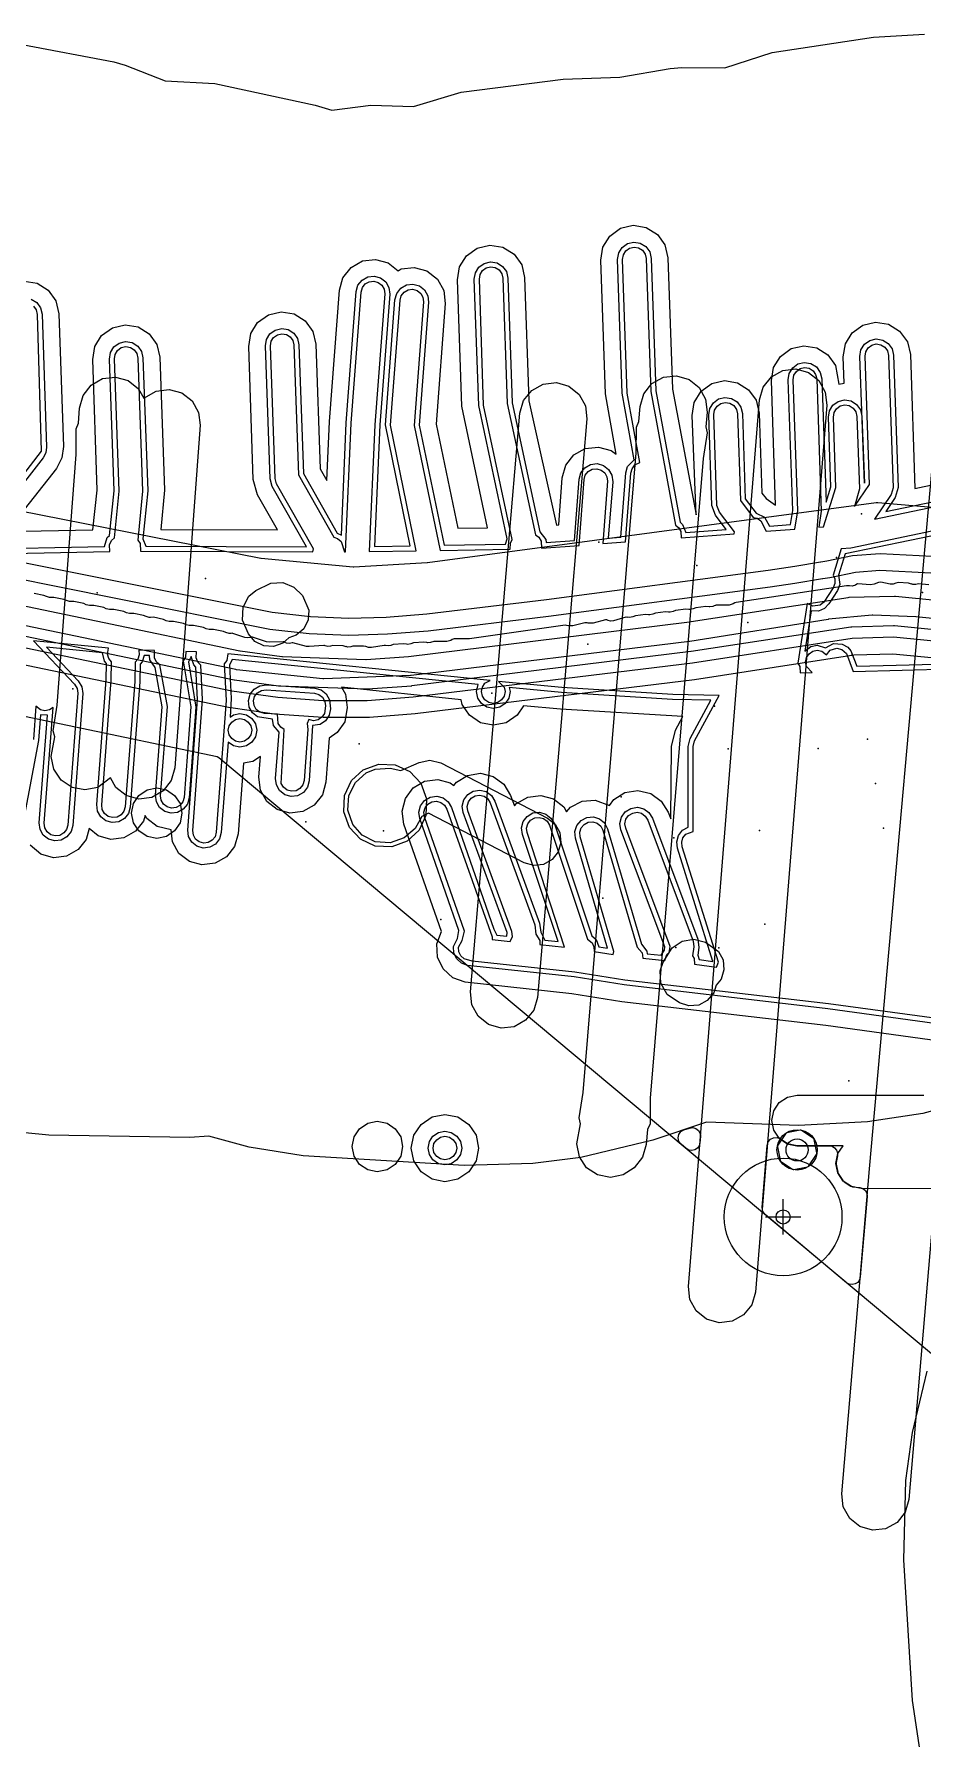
# Model space of a CAD drawing. Header units: metres. Extents: x 8738 to 9560, y -8972 to -7699.
# Drawn here: x 8791.7 to 8844.6, y -8283.7 to -8182.3 of the extents above; entities that cross this region are included whole.
import ezdxf

# ---------------------------------------------------------------- set-up
doc = ezdxf.new("R2010")
doc.units = ezdxf.units.M
for name, color, linetype in [('AI_GREENING_ALLOWED_ZONE', 4, 'Continuous'), ('AI_GREENING_EXCLUSIONS', 1, 'Continuous'), ('AI_GREENING_LAWN', 82, 'Continuous'), ('AI_GREENING_REJECTED', 6, 'Continuous'), ('AI_GREENING_SHRUBS', 92, 'Continuous'), ('AI_GREENING_TREES', 3, 'Continuous')]:
    doc.layers.add(name, color=color, linetype=linetype)

# ---------------------------------------------------------------- blocks, each defined once
blk = doc.blocks.new('AI_TREE')
for p, q in [((0, -0.3), (0, 0.3)), ((-0.3, 0), (0.3, 0))]:
    blk.add_line(p, q)
for radius in [1, 0.12]:
    blk.add_circle((0, 0), radius)
blk = doc.blocks.new('AI_SHRUB')
for radius in [1, 0.55]:
    blk.add_circle((0, 0), radius)

msp = doc.modelspace()

# ---------------------------------------------------------------- linework, layer by layer
at = {"layer": 'AI_GREENING_ALLOWED_ZONE'}
for points in [[(8830.17, -8248.36), (8830.04, -8248.2), (8829.99, -8247.99), (8830.03, -8247.79), (8830.15, -8247.61), (8830.34, -8247.51), (8830.66, -8247.4), (8830.86, -8247.37), (8831.05, -8247.43), (8831.2, -8247.55), (8831.3, -8247.72), (8831.32, -8247.91), (8831.29, -8248.27), (8831.24, -8248.45), (8831.14, -8248.59), (8830.99, -8248.69), (8830.81, -8248.73), (8830.63, -8248.71), (8830.47, -8248.62), (8830.17, -8248.36)], [(8835.29, -8248.43), (8835.35, -8248.23), (8835.48, -8248.07), (8835.67, -8247.98), (8835.88, -8247.97), (8836.07, -8248.05), (8836.46, -8248.31), (8836.55, -8248.35), (8837.05, -8248.45), (8837.1, -8248.45), (8838.98, -8248.45), (8839.15, -8248.48), (8839.3, -8248.57), (8839.42, -8248.71), (8839.47, -8248.87), (8839.47, -8249.05), (8839.39, -8249.45), (8839.39, -8249.55), (8839.49, -8250.02), (8839.52, -8250.11), (8839.79, -8250.52), (8839.86, -8250.59), (8840.26, -8250.85), (8840.37, -8250.89), (8840.8, -8250.94), (8840.98, -8251), (8841.13, -8251.12), (8841.22, -8251.29), (8841.24, -8251.48), (8840.83, -8256.26), (8840.78, -8256.43), (8840.68, -8256.58), (8840.53, -8256.67), (8840.35, -8256.71), (8840.17, -8256.69), (8840.01, -8256.6), (8835.17, -8252.55), (8835.03, -8252.36), (8834.99, -8252.12), (8835.29, -8248.43)]]:
    msp.add_lwpolyline(points, close=True, dxfattribs=at)
at = {"layer": 'AI_GREENING_EXCLUSIONS'}
for points in [[(8790.98, -8182.95), (8796.42, -8183.98), (8797.11, -8184.18), (8799.48, -8185.1), (8802.43, -8185.26), (8808.4, -8186.56), (8809.39, -8186.85), (8811.71, -8186.56), (8814.26, -8186.63), (8817.09, -8185.79), (8823.15, -8185.01), (8826.53, -8184.9), (8829.51, -8184.38), (8830.22, -8184.32), (8832.77, -8184.34), (8835.58, -8183.43), (8841.62, -8182.52), (8844.64, -8182.33)], [(8791.09, -8197.03), (8791.86, -8197.15), (8792.52, -8197.56), (8792.98, -8198.2), (8793.16, -8198.96), (8793.43, -8206.86), (8793.33, -8207.54), (8793.01, -8208.16), (8790.07, -8211.92), (8795.17, -8211.82), (8795.43, -8209.46), (8795.17, -8201.69), (8795.29, -8200.92), (8795.7, -8200.26), (8796.34, -8199.8), (8797.1, -8199.62), (8797.87, -8199.75), (8798.53, -8200.16), (8798.99, -8200.79), (8799.16, -8201.55), (8799.44, -8209.46), (8799.22, -8211.79), (8806.16, -8211.82), (8804.98, -8209.74), (8804.72, -8208.82), (8804.45, -8200.92), (8804.57, -8200.14), (8804.98, -8199.48), (8805.62, -8199.03), (8806.38, -8198.85), (8807.15, -8198.97), (8807.81, -8199.38), (8808.27, -8200.02), (8808.44, -8200.78), (8808.7, -8208.19), (8809.1, -8208.89), (8809.26, -8205.37), (8809.84, -8197.57), (8810.05, -8196.82), (8810.54, -8196.21), (8811.21, -8195.82), (8811.99, -8195.73), (8812.74, -8195.94), (8813.34, -8196.41), (8813.52, -8196.3), (8814.3, -8196.21), (8815.05, -8196.42), (8815.67, -8196.9), (8816.05, -8197.58), (8816.14, -8198.35), (8815.6, -8205.53), (8816.89, -8211.72), (8818.65, -8211.69), (8817.13, -8204.46), (8816.87, -8196.95), (8816.99, -8196.18), (8817.4, -8195.51), (8818.04, -8195.06), (8818.8, -8194.88), (8819.57, -8195), (8820.23, -8195.41), (8820.69, -8196.05), (8820.86, -8196.81), (8821.12, -8204.14), (8822.75, -8211.53), (8822.89, -8211.52), (8823.1, -8208.73), (8823.31, -8207.98), (8823.79, -8207.36), (8824.47, -8206.98), (8825.25, -8206.89), (8826, -8207.1), (8826.31, -8207.32), (8825.67, -8203.72), (8825.39, -8195.77), (8825.52, -8195), (8825.93, -8194.34), (8826.56, -8193.88), (8827.32, -8193.7), (8828.09, -8193.83), (8828.76, -8194.24), (8829.21, -8194.87), (8829.39, -8195.63), (8829.66, -8203.44), (8831.06, -8210.92), (8830.82, -8205.01), (8830.95, -8204.24), (8831.36, -8203.57), (8831.99, -8203.12), (8832.75, -8202.94), (8833.52, -8203.07), (8834.18, -8203.48), (8834.64, -8204.11), (8834.82, -8204.87), (8834.98, -8209.63), (8835.23, -8209.95), (8835.79, -8210.34), (8835.54, -8202.93), (8835.66, -8202.16), (8836.08, -8201.5), (8836.71, -8201.04), (8837.47, -8200.87), (8838.24, -8200.99), (8838.9, -8201.4), (8839.36, -8202.04), (8839.55, -8203.16), (8839.86, -8203.09), (8839.81, -8201.53), (8839.94, -8200.76), (8840.35, -8200.1), (8840.98, -8199.64), (8841.74, -8199.46), (8842.51, -8199.59), (8843.17, -8200), (8843.63, -8200.63), (8843.81, -8201.39), (8844.07, -8209.35), (8848.25, -8208.47)], [(8791.64, -8198.51), (8791.8, -8198.73), (8791.86, -8199), (8792.1, -8207.14), (8787.36, -8213.28), (8796.18, -8213.1), (8796.17, -8212.71), (8796.28, -8212.46), (8796.46, -8212.29), (8796.74, -8209.51), (8796.47, -8201.65), (8796.51, -8201.38), (8796.65, -8201.14), (8796.87, -8200.98), (8797.14, -8200.92), (8797.41, -8200.97), (8797.64, -8201.11), (8797.8, -8201.33), (8797.86, -8201.6), (8798.14, -8209.51), (8797.85, -8212.43), (8797.99, -8212.63), (8798.02, -8213.08), (8808.26, -8213.13), (8808.3, -8212.94), (8806.11, -8209.09), (8806.02, -8208.77), (8805.75, -8200.87), (8805.79, -8200.6), (8805.93, -8200.37), (8806.16, -8200.21), (8806.42, -8200.15), (8806.69, -8200.19), (8806.92, -8200.33), (8807.08, -8200.56), (8807.14, -8200.82), (8807.41, -8208.55), (8809.51, -8212.25), (8809.74, -8212.33), (8809.94, -8212.52), (8810.15, -8213.13), (8810.21, -8213.13), (8810.55, -8205.47), (8811.14, -8197.67), (8811.21, -8197.41), (8811.38, -8197.19), (8811.62, -8197.06), (8811.89, -8197.03), (8812.15, -8197.1), (8812.37, -8197.27), (8812.5, -8197.51), (8812.54, -8197.78), (8811.95, -8205.57), (8811.62, -8213.11), (8814.42, -8213.06), (8812.89, -8205.6), (8813.45, -8198.15), (8813.52, -8197.89), (8813.69, -8197.67), (8813.93, -8197.54), (8814.2, -8197.51), (8814.46, -8197.58), (8814.68, -8197.75), (8814.81, -8197.98), (8814.85, -8198.26), (8814.29, -8205.61), (8815.84, -8213.04), (8820.01, -8212.97), (8820.02, -8212.61), (8820.13, -8212.4), (8818.42, -8204.41), (8818.17, -8196.9), (8818.21, -8196.63), (8818.35, -8196.4), (8818.58, -8196.24), (8818.84, -8196.18), (8819.11, -8196.22), (8819.34, -8196.36), (8819.5, -8196.59), (8819.57, -8196.85), (8819.82, -8204.3), (8821.5, -8212.11), (8821.7, -8212.25), (8821.84, -8212.49), (8821.87, -8212.9), (8824.11, -8212.74), (8824.4, -8208.83), (8824.47, -8208.56), (8824.64, -8208.35), (8824.88, -8208.21), (8825.15, -8208.18), (8825.41, -8208.26), (8825.63, -8208.42), (8825.76, -8208.66), (8825.8, -8208.93), (8825.52, -8212.63), (8826.87, -8212.54), (8827.18, -8208.44), (8827.25, -8208.18), (8827.42, -8207.96), (8827.72, -8207.82), (8826.97, -8203.68), (8826.69, -8195.73), (8826.74, -8195.46), (8826.88, -8195.22), (8827.1, -8195.07), (8827.37, -8195), (8827.64, -8195.05), (8827.87, -8195.19), (8828.03, -8195.41), (8828.09, -8195.68), (8828.36, -8203.58), (8829.83, -8211.53), (8830.02, -8211.68), (8830.15, -8211.92), (8830.17, -8212.3), (8833.33, -8212.05), (8833.34, -8211.93), (8832.45, -8210.76), (8832.3, -8210.36), (8832.12, -8204.96), (8832.16, -8204.69), (8832.31, -8204.46), (8832.53, -8204.3), (8832.79, -8204.24), (8833.06, -8204.28), (8833.3, -8204.43), (8833.46, -8204.65), (8833.52, -8204.92), (8833.7, -8210.08), (8834.45, -8211.08), (8834.69, -8211.13), (8834.92, -8211.28), (8835.22, -8211.9), (8836.94, -8211.77), (8837.11, -8210.69), (8836.84, -8202.89), (8836.88, -8202.62), (8837.03, -8202.39), (8837.25, -8202.23), (8837.51, -8202.17), (8837.78, -8202.21), (8838.02, -8202.35), (8838.17, -8202.57), (8838.24, -8202.84), (8838.51, -8210.71), (8838.37, -8211.65), (8838.65, -8211.63), (8839.37, -8209.3), (8839.23, -8205.11), (8839.27, -8204.84), (8839.42, -8204.61), (8839.64, -8204.45), (8839.9, -8204.39), (8840.17, -8204.43), (8840.41, -8204.58), (8840.57, -8204.8), (8840.63, -8205.07), (8840.78, -8209.37), (8840.49, -8210.43), (8841.37, -8209.13), (8841.11, -8201.49), (8841.15, -8201.22), (8841.3, -8200.99), (8841.52, -8200.83), (8841.78, -8200.76), (8842.05, -8200.81), (8842.29, -8200.95), (8842.45, -8201.17), (8842.51, -8201.44), (8842.78, -8209.31), (8842.66, -8209.72), (8841.67, -8211.18), (8849.95, -8209.45)], [(8791.51, -8198.09), (8791.84, -8198.29), (8792.07, -8198.61), (8792.16, -8198.99), (8792.43, -8206.89), (8792.38, -8207.24), (8792.22, -8207.54), (8787.98, -8212.97), (8795.87, -8212.8), (8796.03, -8212.28), (8796.17, -8212.16), (8796.44, -8209.5), (8796.17, -8201.66), (8796.23, -8201.27), (8796.43, -8200.94), (8796.75, -8200.71), (8797.13, -8200.62), (8797.52, -8200.68), (8797.85, -8200.89), (8798.07, -8201.21), (8798.16, -8201.59), (8798.44, -8209.5), (8798.16, -8212.36), (8798.33, -8212.79), (8807.89, -8212.83), (8805.85, -8209.24), (8805.72, -8208.78), (8805.45, -8200.88), (8805.51, -8200.5), (8805.71, -8200.16), (8806.03, -8199.94), (8806.41, -8199.85), (8806.8, -8199.91), (8807.13, -8200.12), (8807.36, -8200.43), (8807.44, -8200.81), (8807.71, -8208.47), (8809.72, -8212.01), (8809.96, -8212.13), (8810.25, -8205.45), (8810.84, -8197.65), (8810.95, -8197.27), (8811.19, -8196.97), (8811.53, -8196.77), (8811.91, -8196.73), (8812.29, -8196.83), (8812.6, -8197.07), (8812.79, -8197.41), (8812.84, -8197.8), (8812.25, -8205.58), (8811.93, -8212.8), (8814.05, -8212.77), (8812.59, -8205.58), (8813.15, -8198.13), (8813.26, -8197.75), (8813.5, -8197.45), (8813.84, -8197.25), (8814.22, -8197.21), (8814.6, -8197.31), (8814.91, -8197.55), (8815.1, -8197.89), (8815.15, -8198.28), (8814.59, -8205.59), (8816.08, -8212.73), (8819.72, -8212.67), (8819.82, -8212.36), (8818.13, -8204.42), (8817.87, -8196.91), (8817.93, -8196.53), (8818.13, -8196.19), (8818.45, -8195.97), (8818.83, -8195.88), (8819.22, -8195.94), (8819.55, -8196.15), (8819.78, -8196.46), (8819.86, -8196.84), (8820.12, -8204.27), (8821.77, -8211.94), (8822.12, -8212.39), (8822.15, -8212.57), (8823.83, -8212.45), (8824.1, -8208.8), (8824.21, -8208.43), (8824.45, -8208.12), (8824.79, -8207.93), (8825.17, -8207.88), (8825.55, -8207.99), (8825.86, -8208.23), (8826.05, -8208.57), (8826.1, -8208.96), (8825.84, -8212.31), (8826.59, -8212.26), (8826.88, -8208.42), (8826.99, -8208.04), (8827.38, -8207.65), (8826.67, -8203.69), (8826.39, -8195.74), (8826.46, -8195.35), (8826.66, -8195.02), (8826.98, -8194.79), (8827.36, -8194.7), (8827.74, -8194.77), (8828.07, -8194.97), (8828.3, -8195.29), (8828.39, -8195.67), (8828.66, -8203.55), (8830.11, -8211.37), (8830.25, -8211.49), (8830.45, -8211.97), (8832.85, -8211.79), (8832.21, -8210.94), (8832, -8210.37), (8831.82, -8204.97), (8831.88, -8204.59), (8832.09, -8204.26), (8832.4, -8204.03), (8832.78, -8203.94), (8833.17, -8204), (8833.5, -8204.21), (8833.73, -8204.53), (8833.82, -8204.9), (8833.99, -8209.98), (8834.63, -8210.82), (8835.13, -8211.07), (8835.42, -8211.59), (8836.68, -8211.49), (8836.81, -8210.67), (8836.54, -8202.9), (8836.6, -8202.51), (8836.81, -8202.18), (8837.12, -8201.95), (8837.5, -8201.87), (8837.89, -8201.93), (8838.22, -8202.13), (8838.45, -8202.45), (8838.54, -8202.83), (8838.79, -8210.17), (8839.07, -8209.26), (8838.93, -8205.12), (8838.99, -8204.74), (8839.2, -8204.41), (8839.51, -8204.18), (8839.89, -8204.09), (8840.28, -8204.15), (8840.61, -8204.36), (8840.84, -8204.68), (8840.93, -8205.06), (8841.07, -8209.04), (8840.81, -8201.5), (8840.87, -8201.11), (8841.08, -8200.78), (8841.39, -8200.55), (8841.77, -8200.46), (8842.16, -8200.53), (8842.49, -8200.73), (8842.72, -8201.05), (8842.81, -8201.43), (8843.08, -8209.3), (8842.91, -8209.89), (8842.34, -8210.73), (8849.62, -8209.21)], [(8851.4, -8210.57), (8840.26, -8212.91), (8839.7, -8212.95), (8839.22, -8214.52), (8839.31, -8214.74), (8839.32, -8215.01), (8839.22, -8215.27), (8838.66, -8216.12), (8838.45, -8216.29), (8838, -8216.36), (8837.67, -8216.2), (8837.11, -8219.74), (8837.24, -8219.95), (8837.26, -8220.32), (8837.96, -8220.3), (8837.63, -8219.95), (8837.57, -8219.68), (8837.63, -8219.42), (8837.78, -8219.19), (8838, -8219.04), (8838.27, -8218.98), (8838.54, -8219.04), (8838.81, -8219.25), (8839.04, -8218.98), (8839.43, -8218.86), (8839.73, -8218.93), (8840.01, -8219.17), (8840.41, -8220.24), (8846.23, -8220.09)], [(8851.46, -8210.87), (8839.93, -8213.24), (8839.53, -8214.51), (8839.61, -8215.07), (8839.47, -8215.43), (8838.96, -8216.22), (8838.69, -8216.5), (8838.34, -8216.65), (8837.9, -8216.64), (8837.53, -8219.03), (8837.89, -8218.76), (8838.27, -8218.68), (8838.75, -8218.83), (8839.24, -8218.58), (8839.75, -8218.61), (8840.08, -8218.8), (8840.26, -8219.01), (8840.62, -8219.93), (8846.08, -8219.79)], [(8788.28, -8213.21), (8805.85, -8216.72), (8808.12, -8216.98), (8810.41, -8217.08), (8812.63, -8217.02), (8815.04, -8216.82), (8822.16, -8215.97), (8835.34, -8214.22), (8836.94, -8213.97), (8838.46, -8213.73), (8838.48, -8213.72), (8838.84, -8213.67), (8840.37, -8213.35), (8842.01, -8213.22), (8845.11, -8213.39)], [(8787.16, -8213.99), (8805.7, -8217.72), (8808.05, -8217.99), (8810.4, -8218.08), (8812.71, -8218.01), (8815.12, -8217.82), (8822.29, -8216.96), (8835.47, -8215.21), (8836.93, -8214.98), (8838.58, -8214.72), (8838.61, -8214.72), (8839.02, -8214.65), (8840.54, -8214.34), (8841.99, -8214.22), (8845.02, -8214.38)], [(8848.02, -8218.71), (8842.8, -8218.21), (8840.35, -8218.28), (8830.84, -8219.74), (8814.24, -8221.78), (8811.5, -8221.98), (8808.88, -8221.98), (8806.19, -8221.8), (8803.45, -8221.41), (8786.62, -8217.91)], [(8847.98, -8241.55), (8838.89, -8240.31), (8826.78, -8238.89), (8823.8, -8238.41), (8817.47, -8237.73), (8817.11, -8237.6), (8816.82, -8237.34), (8816.65, -8236.99), (8816.63, -8236.6), (8816.86, -8236.13), (8816.95, -8235.64), (8814.63, -8228.99), (8814.57, -8228.61), (8814.57, -8228.61), (8814.67, -8228.23), (8814.91, -8227.92), (8815.24, -8227.72), (8815.63, -8227.66), (8816.01, -8227.76), (8816.32, -8228), (8816.52, -8228.33), (8819.04, -8235.58), (8819.2, -8235.92), (8819.8, -8235.98), (8819.82, -8235.77), (8817.21, -8228.64), (8817.15, -8228.25), (8817.25, -8227.88), (8817.48, -8227.56), (8817.81, -8227.36), (8818.2, -8227.3), (8818.57, -8227.39), (8818.89, -8227.62), (8819.09, -8227.95), (8821.74, -8235.21), (8821.82, -8235.75), (8822.06, -8236.22), (8822.85, -8236.3), (8820.73, -8229.93), (8820.68, -8229.54), (8820.78, -8229.17), (8821.02, -8228.86), (8821.36, -8228.66), (8821.75, -8228.62), (8822.12, -8228.72), (8822.43, -8228.96), (8822.63, -8229.3), (8824.85, -8235.96), (8825.11, -8236.19), (8825.28, -8236.63), (8825.8, -8236.71), (8823.88, -8230.16), (8823.85, -8229.77), (8823.97, -8229.4), (8824.22, -8229.1), (8824.56, -8228.92), (8824.95, -8228.89), (8825.32, -8229), (8825.62, -8229.25), (8825.8, -8229.6), (8827.82, -8236.47), (8828.13, -8236.87), (8828.16, -8237.03), (8828.98, -8237.11), (8829.18, -8236.82), (8829.2, -8236.63), (8826.59, -8229.67), (8826.53, -8229.29), (8826.62, -8228.91), (8826.85, -8228.59), (8827.18, -8228.39), (8827.57, -8228.32), (8827.95, -8228.41), (8828.26, -8228.64), (8828.47, -8228.97), (8831.17, -8236.17), (8831.22, -8236.67), (8831.16, -8237.11), (8831.25, -8237.38), (8832.06, -8237.5), (8829.95, -8230.76), (8829.91, -8230.37), (8830.02, -8229.99), (8830.26, -8229.69), (8830.59, -8229.51), (8830.59, -8224.7), (8830.71, -8224.22), (8831.94, -8221.95), (8829.65, -8221.91), (8823.06, -8221.49), (8819.95, -8221.19), (8820, -8221.44), (8819.92, -8221.82), (8819.7, -8222.15), (8819.38, -8222.36), (8819, -8222.44), (8818.61, -8222.36), (8818.29, -8222.15), (8818.07, -8221.82), (8818, -8221.44), (8818.1, -8221.01), (8803.47, -8219.52), (8803.3, -8219.86), (8803.41, -8221.85), (8803.34, -8222.96), (8803.55, -8222.82), (8803.93, -8222.74), (8804.31, -8222.82), (8804.64, -8223.03), (8804.85, -8223.36), (8804.93, -8223.74), (8804.85, -8224.12), (8804.64, -8224.45), (8804.31, -8224.66), (8803.93, -8224.74), (8803.55, -8224.66), (8803.22, -8224.45), (8802.82, -8229.83), (8802.71, -8230.2), (8802.47, -8230.51), (8802.13, -8230.7), (8801.75, -8230.75), (8801.37, -8230.64), (8801.06, -8230.4), (8800.87, -8230.06), (8800.82, -8229.68), (8801.41, -8221.9), (8801.3, -8219.98), (8801.18, -8219.84), (8801.03, -8219.36), (8800.86, -8219.66), (8801.31, -8222.37), (8800.9, -8227.75), (8800.8, -8228.13), (8800.56, -8228.44), (8800.22, -8228.63), (8799.83, -8228.68), (8799.46, -8228.57), (8799.15, -8228.33), (8798.96, -8227.99), (8798.91, -8227.6), (8799.31, -8222.35), (8798.89, -8220), (8798.57, -8219.54), (8798.54, -8219.29), (8798.24, -8219.29), (8798.11, -8219.66), (8797.99, -8219.8), (8797.97, -8220.86), (8797.4, -8228.31), (8797.3, -8228.69), (8797.06, -8228.99), (8796.72, -8229.18), (8796.33, -8229.23), (8795.95, -8229.13), (8795.65, -8228.89), (8795.46, -8228.55), (8795.41, -8228.16), (8795.97, -8220.73), (8795.99, -8219.77), (8795.87, -8219.62), (8795.76, -8219.13), (8792.42, -8218.79), (8794.31, -8220.79), (8794.53, -8221.15), (8794.58, -8221.56), (8793.99, -8229.4), (8793.88, -8229.77), (8793.64, -8230.08), (8793.3, -8230.27), (8792.92, -8230.32), (8792.54, -8230.22), (8792.23, -8229.98), (8792.04, -8229.64), (8791.99, -8229.25), (8792.48, -8222.85), (8792.06, -8222.83), (8791.95, -8224.34), (8790.99, -8229.41)], [(8848.02, -8241.25), (8838.93, -8240.02), (8826.82, -8238.6), (8823.84, -8238.12), (8817.74, -8237.47), (8817.26, -8237.34), (8817.06, -8237.16), (8816.94, -8236.91), (8816.93, -8236.64), (8817.15, -8236.24), (8817.28, -8235.68), (8814.91, -8228.89), (8814.87, -8228.62), (8814.87, -8228.62), (8814.94, -8228.36), (8815.11, -8228.14), (8815.34, -8228), (8815.61, -8227.96), (8815.88, -8228.03), (8816.09, -8228.2), (8816.23, -8228.43), (8818.93, -8236.03), (8818.93, -8236.19), (8820, -8236.3), (8820.14, -8236), (8820.11, -8235.71), (8817.49, -8228.54), (8817.45, -8228.27), (8817.52, -8228), (8817.68, -8227.78), (8817.91, -8227.64), (8818.18, -8227.6), (8818.45, -8227.66), (8818.67, -8227.82), (8818.81, -8228.06), (8821.46, -8235.31), (8821.53, -8235.87), (8821.76, -8236.25), (8821.77, -8236.49), (8823.23, -8236.64), (8821.01, -8229.83), (8820.98, -8229.56), (8821.05, -8229.3), (8821.22, -8229.08), (8821.46, -8228.95), (8821.73, -8228.92), (8821.99, -8228.99), (8822.21, -8229.15), (8822.34, -8229.39), (8824.6, -8236.17), (8824.87, -8236.38), (8824.98, -8236.62), (8825, -8236.89), (8826.12, -8237.07), (8826.17, -8236.9), (8824.17, -8230.08), (8824.15, -8229.81), (8824.23, -8229.55), (8824.41, -8229.34), (8824.65, -8229.21), (8824.92, -8229.19), (8825.18, -8229.27), (8825.39, -8229.44), (8825.52, -8229.68), (8827.56, -8236.65), (8827.85, -8236.98), (8827.89, -8237.3), (8829.2, -8237.44), (8829.33, -8237.07), (8829.46, -8236.96), (8829.51, -8236.6), (8826.88, -8229.57), (8826.83, -8229.3), (8826.89, -8229.03), (8827.05, -8228.81), (8827.29, -8228.67), (8827.55, -8228.62), (8827.82, -8228.68), (8828.04, -8228.84), (8828.19, -8229.08), (8830.89, -8236.28), (8830.92, -8236.62), (8830.84, -8237.16), (8830.94, -8237.31), (8830.96, -8237.65), (8832.28, -8237.83), (8832.39, -8237.53), (8830.23, -8230.67), (8830.21, -8230.39), (8830.28, -8230.13), (8830.45, -8229.92), (8830.89, -8229.77), (8830.89, -8224.7), (8830.97, -8224.36), (8832.44, -8221.67), (8829.67, -8221.61), (8823.08, -8221.19), (8819.31, -8220.83), (8819.64, -8221.17), (8819.7, -8221.44), (8819.64, -8221.71), (8819.49, -8221.93), (8819.26, -8222.09), (8819, -8222.14), (8818.73, -8222.09), (8818.5, -8221.93), (8818.35, -8221.71), (8818.3, -8221.44), (8818.35, -8221.17), (8818.5, -8220.94), (8818.81, -8220.78), (8803.2, -8219.19), (8803.14, -8219.59), (8802.99, -8219.78), (8803.11, -8221.96), (8802.52, -8229.8), (8802.45, -8230.07), (8802.28, -8230.28), (8802.04, -8230.42), (8801.77, -8230.45), (8801.51, -8230.38), (8801.29, -8230.21), (8801.16, -8229.97), (8801.12, -8229.7), (8801.71, -8221.9), (8801.6, -8219.86), (8801.43, -8219.68), (8801.33, -8219.43), (8801.35, -8219.07), (8800.7, -8219.05), (8800.68, -8219.4), (8800.55, -8219.61), (8801.01, -8222.35), (8800.61, -8227.73), (8800.53, -8227.99), (8800.36, -8228.21), (8800.13, -8228.34), (8799.85, -8228.38), (8799.59, -8228.3), (8799.38, -8228.13), (8799.24, -8227.9), (8799.21, -8227.63), (8799.61, -8222.33), (8799.17, -8219.85), (8798.98, -8219.7), (8798.85, -8219.46), (8798.85, -8219), (8797.92, -8218.98), (8797.94, -8219.25), (8797.85, -8219.51), (8797.69, -8219.69), (8797.67, -8220.83), (8797.1, -8228.29), (8797.03, -8228.55), (8796.86, -8228.77), (8796.62, -8228.9), (8796.35, -8228.93), (8796.09, -8228.86), (8795.87, -8228.69), (8795.74, -8228.45), (8795.71, -8228.18), (8796.27, -8220.75), (8796.29, -8219.67), (8796.13, -8219.48), (8796.05, -8219.22), (8796.1, -8218.86), (8791.65, -8218.41), (8794.09, -8221), (8794.24, -8221.25), (8794.28, -8221.53), (8793.69, -8229.38), (8793.62, -8229.64), (8793.45, -8229.85), (8793.21, -8229.99), (8792.94, -8230.02), (8792.68, -8229.95), (8792.46, -8229.78), (8792.33, -8229.54), (8792.29, -8229.27), (8792.81, -8222.38), (8792.6, -8222.53), (8792.33, -8222.58), (8792.06, -8222.53), (8791.79, -8222.31), (8791.65, -8224.28)], [(8847.56, -8219.66), (8842.77, -8219.21), (8840.44, -8219.27), (8830.96, -8220.73), (8814.36, -8222.77), (8811.64, -8222.97), (8808.88, -8222.98), (8805.98, -8222.78), (8803.25, -8222.39), (8787.3, -8219.07)], [(8847.85, -8242.54), (8838.77, -8241.31), (8826.65, -8239.89), (8823.67, -8239.41), (8817.33, -8238.72), (8816.59, -8238.46), (8816.01, -8237.93), (8815.68, -8237.23), (8815.64, -8236.45), (8815.91, -8235.71), (8813.68, -8229.32), (8813.68, -8229.32), (8813.58, -8228.55), (8813.77, -8227.79), (8814.24, -8227.17), (8814.91, -8226.77), (8815.69, -8226.67), (8816.44, -8226.86), (8816.65, -8227.02), (8816.8, -8226.82), (8817.47, -8226.42), (8818.24, -8226.3), (8819, -8226.48), (8819.63, -8226.94), (8820.03, -8227.61), (8820.26, -8228.24), (8820.37, -8228.1), (8821.05, -8227.72), (8821.82, -8227.62), (8822.57, -8227.82), (8823.19, -8228.3), (8823.36, -8228.6), (8823.59, -8228.32), (8824.28, -8227.96), (8825.06, -8227.89), (8825.91, -8228.22), (8826.17, -8227.86), (8826.83, -8227.45), (8827.6, -8227.32), (8828.36, -8227.5), (8828.99, -8227.96), (8829.4, -8228.62), (8829.55, -8229.01), (8829.59, -8224.7), (8829.83, -8223.74), (8830.28, -8222.92), (8822.99, -8222.49), (8820.8, -8222.28), (8820.41, -8222.85), (8819.76, -8223.29), (8819, -8223.44), (8818.23, -8223.29), (8817.58, -8222.85), (8817.15, -8222.2), (8817.09, -8221.92), (8809.96, -8221.18), (8810.21, -8221.6), (8810.31, -8222.38), (8810.16, -8223.24), (8809.72, -8223.88), (8809.24, -8224.21), (8809.04, -8226.83), (8808.83, -8227.58), (8808.35, -8228.19), (8807.67, -8228.58), (8806.9, -8228.67), (8806.14, -8228.46), (8805.53, -8227.98), (8805.15, -8227.3), (8805.05, -8226.53), (8805.15, -8225.29), (8804.7, -8225.59), (8804.13, -8225.7), (8803.82, -8229.9), (8803.61, -8230.65), (8803.13, -8231.27), (8802.45, -8231.65), (8801.67, -8231.75), (8800.92, -8231.54), (8800.3, -8231.06), (8799.92, -8230.38), (8799.83, -8229.66), (8799, -8229.46), (8798.39, -8228.98), (8798.29, -8228.8), (8798.19, -8229.14), (8797.71, -8229.75), (8797.03, -8230.13), (8796.25, -8230.23), (8795.5, -8230.02), (8794.95, -8229.59), (8794.78, -8230.23), (8794.3, -8230.84), (8793.62, -8231.22), (8792.84, -8231.32), (8792.09, -8231.11), (8791.44, -8230.57)], [(8848.21, -8245.53), (8844.54, -8246.53), (8841.25, -8247.04), (8837.16, -8247.24), (8831.69, -8247.06), (8828.48, -8248.13), (8824.21, -8249.16), (8821.35, -8249.51), (8817.26, -8249.62), (8807.69, -8249.06), (8804.48, -8248.54), (8802.07, -8247.89), (8800.95, -8247.96), (8792.56, -8247.82), (8788.31, -8247.4)], [(8851.01, -8251.03), (8840.88, -8251), (8840.31, -8250.88), (8839.82, -8250.56), (8839.49, -8250.07), (8839.38, -8249.5), (8839.49, -8248.92), (8839.81, -8248.45), (8837.07, -8248.45), (8836.5, -8248.34), (8836.01, -8248.01), (8835.69, -8247.53), (8835.57, -8246.95), (8835.69, -8246.38), (8836.01, -8245.89), (8836.5, -8245.57), (8837.07, -8245.45), (8844.61, -8245.45)], [(8844.5, -8285.28), (8843.93, -8281.46), (8843.42, -8273.08), (8843.53, -8268.37), (8843.94, -8265.51), (8844.81, -8261.86)]]:
    msp.add_lwpolyline(points, dxfattribs=at)
for points in [[(8846.23, -8202.1), (8846.92, -8201.73), (8847.69, -8201.64), (8848.44, -8201.86), (8849.05, -8202.35), (8849.43, -8203.04), (8849.51, -8203.81), (8845.36, -8250.17), (8843.72, -8269.5), (8843.5, -8270.25), (8843.02, -8270.86), (8842.33, -8271.24), (8841.56, -8271.32), (8840.81, -8271.11), (8840.2, -8270.62), (8839.82, -8269.94), (8839.73, -8269.16), (8841.38, -8249.82), (8845.52, -8203.46), (8845.74, -8202.71), (8846.23, -8202.1)], [(8846.23, -8202.1), (8846.92, -8201.73), (8847.69, -8201.64), (8848.44, -8201.86), (8849.05, -8202.35), (8849.43, -8203.04), (8849.51, -8203.81), (8845.36, -8250.17), (8843.72, -8269.5), (8843.5, -8270.25), (8843.02, -8270.86), (8842.33, -8271.24), (8841.56, -8271.32), (8840.81, -8271.11), (8840.2, -8270.62), (8839.82, -8269.94), (8839.73, -8269.16), (8841.38, -8249.82), (8845.52, -8203.46), (8845.74, -8202.71), (8846.23, -8202.1)], [(8794.32, -8205.47), (8794.39, -8204.57), (8794.6, -8203.82), (8795.08, -8203.21), (8795.76, -8202.82), (8796.53, -8202.73), (8797.28, -8202.94), (8797.9, -8203.42), (8798.22, -8203.99), (8798.94, -8203.56), (8799.71, -8203.46), (8800.47, -8203.67), (8801.08, -8204.15), (8801.46, -8204.83), (8801.56, -8205.6), (8800.05, -8225.98), (8799.84, -8226.73), (8799.36, -8227.35), (8798.68, -8227.73), (8797.91, -8227.83), (8797.16, -8227.62), (8796.54, -8227.14), (8796.22, -8226.57), (8795.47, -8227.14), (8794.7, -8227.29), (8793.94, -8227.14), (8793.29, -8226.71), (8792.86, -8226.06), (8792.7, -8225.29), (8792.91, -8224.12), (8792.82, -8223.77), (8793.05, -8222.25), (8794.18, -8207.33), (8794.18, -8205.8), (8794.32, -8205.47)], [(8794.32, -8205.47), (8794.39, -8204.57), (8794.6, -8203.82), (8795.08, -8203.21), (8795.76, -8202.82), (8796.53, -8202.73), (8797.28, -8202.94), (8797.9, -8203.42), (8798.22, -8203.99), (8798.94, -8203.56), (8799.71, -8203.46), (8800.47, -8203.67), (8801.08, -8204.15), (8801.46, -8204.83), (8801.56, -8205.6), (8800.05, -8225.98), (8799.84, -8226.73), (8799.36, -8227.35), (8798.68, -8227.73), (8797.91, -8227.83), (8797.16, -8227.62), (8796.54, -8227.14), (8796.22, -8226.57), (8795.47, -8227.14), (8794.7, -8227.29), (8793.94, -8227.14), (8793.29, -8226.71), (8792.86, -8226.06), (8792.7, -8225.29), (8792.91, -8224.12), (8792.82, -8223.77), (8793.05, -8222.25), (8794.18, -8207.33), (8794.18, -8205.8), (8794.32, -8205.47)], [(8827.51, -8205.71), (8827.66, -8205.37), (8827.73, -8204.48), (8827.95, -8203.73), (8828.43, -8203.12), (8829.12, -8202.74), (8829.89, -8202.65), (8830.64, -8202.87), (8831.25, -8203.35), (8831.63, -8204.04), (8831.72, -8204.81), (8831.64, -8205.7), (8831.73, -8206.05), (8831.49, -8207.57), (8828.32, -8245.62), (8828.32, -8247.15), (8828.17, -8247.48), (8828.1, -8248.38), (8827.88, -8249.13), (8827.38, -8249.76), (8826.73, -8250.19), (8825.97, -8250.34), (8825.2, -8250.19), (8824.55, -8249.76), (8824.12, -8249.11), (8823.97, -8248.34), (8824.18, -8247.15), (8824.1, -8246.8), (8824.34, -8245.29), (8827.5, -8207.23), (8827.51, -8205.71)], [(8827.51, -8205.71), (8827.66, -8205.37), (8827.73, -8204.48), (8827.95, -8203.73), (8828.43, -8203.12), (8829.12, -8202.74), (8829.89, -8202.65), (8830.64, -8202.87), (8831.25, -8203.35), (8831.63, -8204.04), (8831.72, -8204.81), (8831.64, -8205.7), (8831.73, -8206.05), (8831.49, -8207.57), (8828.32, -8245.62), (8828.32, -8247.15), (8828.17, -8247.48), (8828.1, -8248.38), (8827.88, -8249.13), (8827.38, -8249.76), (8826.73, -8250.19), (8825.97, -8250.34), (8825.2, -8250.19), (8824.55, -8249.76), (8824.12, -8249.11), (8823.97, -8248.34), (8824.18, -8247.15), (8824.1, -8246.8), (8824.34, -8245.29), (8827.5, -8207.23), (8827.51, -8205.71)], [(8830.6, -8256.82), (8834.84, -8204.08), (8835.06, -8203.33), (8835.54, -8202.72), (8836.22, -8202.34), (8837, -8202.25), (8837.75, -8202.46), (8838.36, -8202.94), (8838.74, -8203.63), (8838.83, -8204.4), (8834.59, -8257.16), (8834.38, -8257.91), (8833.89, -8258.52), (8833.21, -8258.89), (8832.43, -8258.98), (8831.68, -8258.77), (8831.07, -8258.28), (8830.69, -8257.6), (8830.6, -8256.82)], [(8830.6, -8256.82), (8834.84, -8204.08), (8835.06, -8203.33), (8835.54, -8202.72), (8836.22, -8202.34), (8837, -8202.25), (8837.75, -8202.46), (8838.36, -8202.94), (8838.74, -8203.63), (8838.83, -8204.4), (8834.59, -8257.16), (8834.38, -8257.91), (8833.89, -8258.52), (8833.21, -8258.89), (8832.43, -8258.98), (8831.68, -8258.77), (8831.07, -8258.28), (8830.69, -8257.6), (8830.6, -8256.82)], [(8822.75, -8203.06), (8823.5, -8203.28), (8824.11, -8203.76), (8824.48, -8204.45), (8824.57, -8205.22), (8823.03, -8223.25), (8821.62, -8239.63), (8821.41, -8240.38), (8820.92, -8240.99), (8820.24, -8241.37), (8819.46, -8241.45), (8818.71, -8241.24), (8818.1, -8240.75), (8817.72, -8240.07), (8817.64, -8239.29), (8820.58, -8204.88), (8820.8, -8204.13), (8821.29, -8203.52), (8821.97, -8203.15), (8822.75, -8203.06)], [(8822.75, -8203.06), (8823.5, -8203.28), (8824.11, -8203.76), (8824.48, -8204.45), (8824.57, -8205.22), (8823.03, -8223.25), (8821.62, -8239.63), (8821.41, -8240.38), (8820.92, -8240.99), (8820.24, -8241.37), (8819.46, -8241.45), (8818.71, -8241.24), (8818.1, -8240.75), (8817.72, -8240.07), (8817.64, -8239.29), (8820.58, -8204.88), (8820.8, -8204.13), (8821.29, -8203.52), (8821.97, -8203.15), (8822.75, -8203.06)], [(8807.64, -8215.73), (8808.02, -8216.6), (8807.98, -8217.18), (8807.72, -8217.71), (8807.28, -8218.09), (8806.84, -8218.24), (8806.47, -8218.56), (8805.92, -8218.75), (8805.34, -8218.71), (8804.81, -8218.45), (8804.43, -8218.01), (8804.07, -8217.19), (8804.11, -8216.42), (8804.46, -8215.77), (8804.87, -8215.43), (8805.76, -8214.98), (8806.48, -8214.95), (8807.14, -8215.22), (8807.64, -8215.73)], [(8805.11, -8221.09), (8805.5, -8221.04), (8808.38, -8221.24), (8808.76, -8221.34), (8809.06, -8221.58), (8809.26, -8221.92), (8809.31, -8222.47), (8809.23, -8222.85), (8809.02, -8223.18), (8808.69, -8223.39), (8808.25, -8223.46), (8808.04, -8226.75), (8807.94, -8227.13), (8807.7, -8227.44), (8807.36, -8227.63), (8806.97, -8227.67), (8806.6, -8227.57), (8806.29, -8227.33), (8806.1, -8226.99), (8806.05, -8226.6), (8806.26, -8223.85), (8805.93, -8223.45), (8805.86, -8223.07), (8804.98, -8222.94), (8804.68, -8222.7), (8804.48, -8222.36), (8804.43, -8221.97), (8804.53, -8221.59), (8804.77, -8221.29), (8805.11, -8221.09)], [(8804.8, -8221.73), (8804.97, -8221.51), (8805.21, -8221.38), (8805.48, -8221.34), (8808.36, -8221.54), (8808.62, -8221.61), (8808.84, -8221.78), (8808.97, -8222.02), (8809.01, -8222.29), (8808.96, -8222.74), (8808.8, -8222.96), (8808.58, -8223.12), (8808.31, -8223.17), (8808.02, -8223.1), (8807.92, -8223.34), (8807.97, -8223.7), (8807.75, -8226.73), (8807.67, -8226.99), (8807.5, -8227.21), (8807.27, -8227.34), (8806.99, -8227.37), (8806.73, -8227.3), (8806.52, -8227.13), (8806.38, -8226.9), (8806.56, -8223.7), (8806.36, -8223.56), (8806.21, -8223.34), (8806.16, -8222.79), (8805.38, -8222.74), (8805.12, -8222.67), (8804.9, -8222.5), (8804.77, -8222.26), (8804.73, -8221.99), (8804.8, -8221.73)], [(8803.44, -8224.23), (8803.28, -8224.01), (8803.23, -8223.74), (8803.28, -8223.47), (8803.44, -8223.25), (8803.66, -8223.09), (8803.93, -8223.04), (8804.2, -8223.09), (8804.42, -8223.25), (8804.58, -8223.47), (8804.63, -8223.74), (8804.58, -8224.01), (8804.42, -8224.23), (8804.2, -8224.39), (8803.93, -8224.44), (8803.66, -8224.39), (8803.44, -8224.23)], [(8812.18, -8225.75), (8813.16, -8225.79), (8814.04, -8226.19), (8814.69, -8226.89), (8815.03, -8227.81), (8814.99, -8228.8), (8814.58, -8229.68), (8813.88, -8230.33), (8812.97, -8230.67), (8811.98, -8230.63), (8811.1, -8230.22), (8810.45, -8229.52), (8810.11, -8228.6), (8810.15, -8227.62), (8810.56, -8226.73), (8811.26, -8226.09), (8812.18, -8225.75)], [(8811.98, -8230.37), (8811.2, -8229.98), (8810.64, -8229.34), (8810.35, -8228.5), (8810.41, -8227.62), (8810.8, -8226.84), (8811.44, -8226.27), (8811.98, -8226.05), (8812.87, -8225.99), (8813.5, -8226.14), (8814.58, -8225.65), (8815.23, -8225.52), (8815.88, -8225.68), (8822.22, -8228.96), (8822.68, -8229.32), (8822.96, -8229.83), (8823.02, -8230.41), (8822.86, -8230.98), (8822.5, -8231.43), (8821.98, -8231.72), (8821.4, -8231.78), (8820.84, -8231.62), (8815.15, -8228.68), (8814.74, -8228.87), (8814.35, -8229.58), (8813.7, -8230.14), (8812.87, -8230.43), (8811.98, -8230.37)], [(8800.04, -8229.73), (8799.55, -8230.06), (8798.98, -8230.17), (8798.41, -8230.06), (8797.92, -8229.73), (8797.59, -8229.25), (8797.48, -8228.67), (8797.59, -8228.1), (8797.92, -8227.61), (8798.41, -8227.29), (8798.98, -8227.17), (8799.55, -8227.29), (8800.04, -8227.61), (8800.37, -8228.1), (8800.48, -8228.67), (8800.37, -8229.25), (8800.04, -8229.73)], [(8831.62, -8236.34), (8832.4, -8236.89), (8832.67, -8237.4), (8832.72, -8237.99), (8832.55, -8238.55), (8832.25, -8238.9), (8832.11, -8239.36), (8831.73, -8239.81), (8831.22, -8240.09), (8830.63, -8240.14), (8830.07, -8239.96), (8829.34, -8239.45), (8828.97, -8238.78), (8828.93, -8238.04), (8829.1, -8237.54), (8829.63, -8236.68), (8830.23, -8236.28), (8830.93, -8236.16), (8831.62, -8236.34)], [(8813.49, -8249.07), (8813.16, -8249.56), (8812.68, -8249.88), (8812.1, -8250), (8811.53, -8249.88), (8811.04, -8249.56), (8810.72, -8249.07), (8810.6, -8248.5), (8810.72, -8247.92), (8811.04, -8247.44), (8811.53, -8247.11), (8812.1, -8247), (8812.68, -8247.11), (8813.16, -8247.44), (8813.49, -8247.92), (8813.6, -8248.5), (8813.49, -8249.07)], [(8816.12, -8250.59), (8815.36, -8250.44), (8814.71, -8250.01), (8814.27, -8249.36), (8814.12, -8248.59), (8814.27, -8247.83), (8814.71, -8247.18), (8815.36, -8246.74), (8816.12, -8246.59), (8816.89, -8246.74), (8817.54, -8247.18), (8817.97, -8247.83), (8818.12, -8248.59), (8817.97, -8249.36), (8817.54, -8250.01), (8816.89, -8250.44), (8816.12, -8250.59)], [(8816.12, -8249.59), (8815.74, -8249.52), (8815.41, -8249.3), (8815.2, -8248.97), (8815.12, -8248.59), (8815.2, -8248.21), (8815.41, -8247.88), (8815.74, -8247.67), (8816.12, -8247.59), (8816.5, -8247.67), (8816.83, -8247.88), (8817.04, -8248.21), (8817.12, -8248.59), (8817.04, -8248.97), (8816.83, -8249.3), (8816.5, -8249.52), (8816.12, -8249.59)], [(8815.85, -8249.24), (8815.63, -8249.09), (8815.47, -8248.86), (8815.42, -8248.59), (8815.47, -8248.32), (8815.63, -8248.1), (8815.85, -8247.95), (8816.12, -8247.89), (8816.39, -8247.95), (8816.62, -8248.1), (8816.77, -8248.32), (8816.82, -8248.59), (8816.77, -8248.86), (8816.62, -8249.09), (8816.39, -8249.24), (8816.12, -8249.29), (8815.85, -8249.24)]]:
    msp.add_lwpolyline(points, close=True, dxfattribs=at)
at = {"layer": 'AI_GREENING_LAWN'}
for points in [[(8773.75, -8207.32), (8805.17, -8213.51), (8805.2, -8213.51), (8810.66, -8214.02), (8810.7, -8214.02), (8815.07, -8213.76), (8815.09, -8213.76), (8841.77, -8210.2), (8841.88, -8210.2), (8841.88, -8210.2), (8860.85, -8211.81)], [(8844.91, -8215.08), (8844.3, -8215.03), (8844.14, -8215.06), (8843.95, -8215.06), (8843.88, -8215.03), (8843.88, -8215.04), (8843.7, -8214.98), (8843.08, -8214.94), (8842.94, -8214.98), (8842.78, -8215.04), (8842.6, -8215.04), (8842.05, -8214.93), (8841.91, -8214.95), (8841.66, -8215.05), (8841.44, -8215.08), (8840.69, -8215.03), (8840.66, -8215.03), (8840.62, -8215.05), (8840.54, -8215.1), (8840.34, -8215.17), (8840.19, -8215.15), (8840.01, -8215.14), (8833.45, -8216.13), (8833.36, -8216.16), (8833.27, -8216.22), (8833.02, -8216.29), (8832.24, -8216.3), (8832.21, -8216.31), (8832.14, -8216.34), (8832.14, -8216.34), (8832.05, -8216.38), (8831.88, -8216.4), (8831.83, -8216.39), (8831.83, -8216.4), (8831.65, -8216.38), (8831.04, -8216.46), (8830.89, -8216.52), (8830.71, -8216.56), (8830.63, -8216.55), (8830.63, -8216.56), (8830.45, -8216.53), (8829.84, -8216.62), (8829.69, -8216.68), (8829.51, -8216.72), (8829.43, -8216.71), (8829.43, -8216.72), (8829.25, -8216.69), (8828.65, -8216.78), (8828.49, -8216.84), (8828.31, -8216.88), (8828.23, -8216.87), (8828.23, -8216.88), (8828.05, -8216.85), (8827.45, -8216.94), (8827.3, -8217), (8827.11, -8217.04), (8826.99, -8217.02), (8826.99, -8217.03), (8826.91, -8217.01), (8826.88, -8217.02), (8826.14, -8217.22), (8825.98, -8217.24), (8825.83, -8217.21), (8825.75, -8217.18), (8825.71, -8217.17), (8825.68, -8217.17), (8824.93, -8217.37), (8824.65, -8217.37), (8824.58, -8217.35), (8824.45, -8217.34), (8823.72, -8217.53), (8823.48, -8217.52), (8823.36, -8217.5), (8823.27, -8217.49), (8817.59, -8218.3), (8817.52, -8218.3), (8816.67, -8218.31), (8816.56, -8218.34), (8816.47, -8218.39), (8816.23, -8218.45), (8815.47, -8218.45), (8815.27, -8218.51), (8815.1, -8218.53), (8815.04, -8218.52), (8815.04, -8218.52), (8814.86, -8218.49), (8814.26, -8218.54), (8814.1, -8218.6), (8813.91, -8218.63), (8813.84, -8218.61), (8813.84, -8218.62), (8813.66, -8218.59), (8813.05, -8218.64), (8812.91, -8218.69), (8812.75, -8218.72), (8812.58, -8218.7), (8812.54, -8218.69), (8812.5, -8218.69), (8811.75, -8218.82), (8811.58, -8218.82), (8811.42, -8218.76), (8811.41, -8218.76), (8811.28, -8218.73), (8810.65, -8218.74), (8810.52, -8218.77), (8810.33, -8218.79), (8810.25, -8218.76), (8810.24, -8218.77), (8810.07, -8218.72), (8809.46, -8218.7), (8809.31, -8218.74), (8809.15, -8218.75), (8808.99, -8218.71), (8808.95, -8218.69), (8808.91, -8218.69), (8808.05, -8218.76), (8807.89, -8218.75), (8807.07, -8218.54), (8807.03, -8218.54), (8806.96, -8218.56), (8806.95, -8218.55), (8806.86, -8218.57), (8806.69, -8218.55), (8806.6, -8218.51), (8806.6, -8218.51), (8806.53, -8218.48), (8806.5, -8218.48), (8805.66, -8218.49), (8805.5, -8218.47), (8804.67, -8218.21), (8804.63, -8218.2), (8804.59, -8218.21), (8804.56, -8218.22), (8804.39, -8218.25), (8804.22, -8218.22), (8803.51, -8217.98), (8803.48, -8217.97), (8803.4, -8217.98), (8803.4, -8217.98), (8803.28, -8217.99), (8803.09, -8217.93), (8802.95, -8217.86), (8802.35, -8217.74), (8802.17, -8217.75), (8802.17, -8217.74), (8802.09, -8217.75), (8801.91, -8217.7), (8801.76, -8217.62), (8801.17, -8217.5), (8800.98, -8217.51), (8800.98, -8217.5), (8800.91, -8217.51), (8800.72, -8217.46), (8800.58, -8217.38), (8799.98, -8217.26), (8799.8, -8217.27), (8799.8, -8217.26), (8799.72, -8217.27), (8799.54, -8217.22), (8799.39, -8217.15), (8798.79, -8217.02), (8798.61, -8217.03), (8798.61, -8217.03), (8798.53, -8217.04), (8798.35, -8216.98), (8798.2, -8216.91), (8797.61, -8216.79), (8797.42, -8216.8), (8797.42, -8216.79), (8797.35, -8216.8), (8797.17, -8216.75), (8797.02, -8216.67), (8796.42, -8216.55), (8796.24, -8216.56), (8796.24, -8216.55), (8796.16, -8216.56), (8795.98, -8216.51), (8795.83, -8216.43), (8795.24, -8216.31), (8795.05, -8216.32), (8795.05, -8216.31), (8794.98, -8216.32), (8794.79, -8216.27), (8794.65, -8216.19), (8794.05, -8216.07), (8793.87, -8216.08), (8793.87, -8216.08), (8793.79, -8216.08), (8793.61, -8216.03), (8793.46, -8215.96), (8792.86, -8215.84), (8792.68, -8215.84), (8792.68, -8215.84), (8792.6, -8215.85), (8792.42, -8215.79), (8792.27, -8215.72), (8791.68, -8215.6)], [(8786.81, -8215.45), (8803.93, -8219.01), (8803.95, -8219.01), (8806.42, -8219.36), (8806.45, -8219.36), (8811.42, -8219.53), (8811.44, -8219.53), (8813.95, -8219.35), (8813.95, -8219.35), (8813.96, -8219.35), (8830.51, -8217.31), (8830.52, -8217.31), (8840.1, -8215.84), (8840.16, -8215.83), (8842.86, -8215.76), (8842.92, -8215.76), (8848.12, -8216.27)], [(8847.81, -8217.37), (8844.16, -8217), (8844.14, -8217), (8841.57, -8216.9), (8841.53, -8216.9), (8838.94, -8217.14), (8838.92, -8217.15), (8830.69, -8218.45), (8830.67, -8218.45), (8814.11, -8220.49), (8814.07, -8220.49), (8808.92, -8220.68), (8808.85, -8220.68), (8803.73, -8220.14), (8803.68, -8220.13), (8786.59, -8216.58)], [(8786.51, -8217.17), (8803.58, -8220.73), (8803.6, -8220.73), (8806.22, -8221.1), (8806.25, -8221.1), (8811.49, -8221.28), (8811.51, -8221.27), (8814.15, -8221.09), (8814.16, -8221.08), (8814.16, -8221.08), (8830.75, -8219.04), (8830.76, -8219.04), (8840.26, -8217.58), (8840.32, -8217.58), (8842.8, -8217.51), (8842.86, -8217.51), (8848.24, -8218.04)], [(8860.57, -8273.79), (8802.68, -8225.37), (8802.58, -8225.32), (8784.74, -8221.6)]]:
    msp.add_lwpolyline(points, dxfattribs=at)
msp.add_lwpolyline([(8837.3, -8247.53), (8837.25, -8247.53), (8836.45, -8247.69), (8836.41, -8247.71), (8836.38, -8247.74), (8835.92, -8248.42), (8835.9, -8248.46), (8835.9, -8248.51), (8836.06, -8249.31), (8836.08, -8249.36), (8836.11, -8249.39), (8836.79, -8249.84), (8836.84, -8249.86), (8836.88, -8249.86), (8837.69, -8249.7), (8837.73, -8249.69), (8837.76, -8249.65), (8838.22, -8248.97), (8838.24, -8248.93), (8838.24, -8248.88), (8838.08, -8248.08), (8838.06, -8248.03), (8838.03, -8248), (8837.34, -8247.55), (8837.3, -8247.53)], close=True, dxfattribs=at)
at = {"layer": 'AI_GREENING_REJECTED'}
for p in [(8840.9, -8210.87), (8825.27, -8212.56), (8831.11, -8213.93), (8839.42, -8213.46), (8801.88, -8214.72), (8795.43, -8215.57), (8844.53, -8215.54), (8834.14, -8217.32), (8824.63, -8218.62), (8840.34, -8219.24), (8793.99, -8221.27), (8818.92, -8221.53), (8832.16, -8222.31), (8811.01, -8224.54), (8832.96, -8224.84), (8838.32, -8224.83), (8841.25, -8224.26), (8841.74, -8226.9), (8826.6, -8227.7), (8807.84, -8229.19), (8812.47, -8229.73), (8829.73, -8230.13), (8834.83, -8229.7), (8842.21, -8229.57), (8825.51, -8233.72), (8815.87, -8234.99), (8835.15, -8235.27), (8829.86, -8236.66), (8832.41, -8236.69), (8840.14, -8244.6)]:
    msp.add_point(p, dxfattribs=at)

# ---------------------------------------------------------------- block references
at = {"layer": 'AI_GREENING_SHRUBS', "xscale": 1.2, "yscale": 1.2}
msp.add_blockref('AI_SHRUB', (8837.07, -8248.7), dxfattribs=at)
at = {"layer": 'AI_GREENING_TREES', "xscale": 3.5, "yscale": 3.5}
msp.add_blockref('AI_TREE', (8836.24, -8252.69), dxfattribs=at)

doc.saveas('drawing.dxf')
